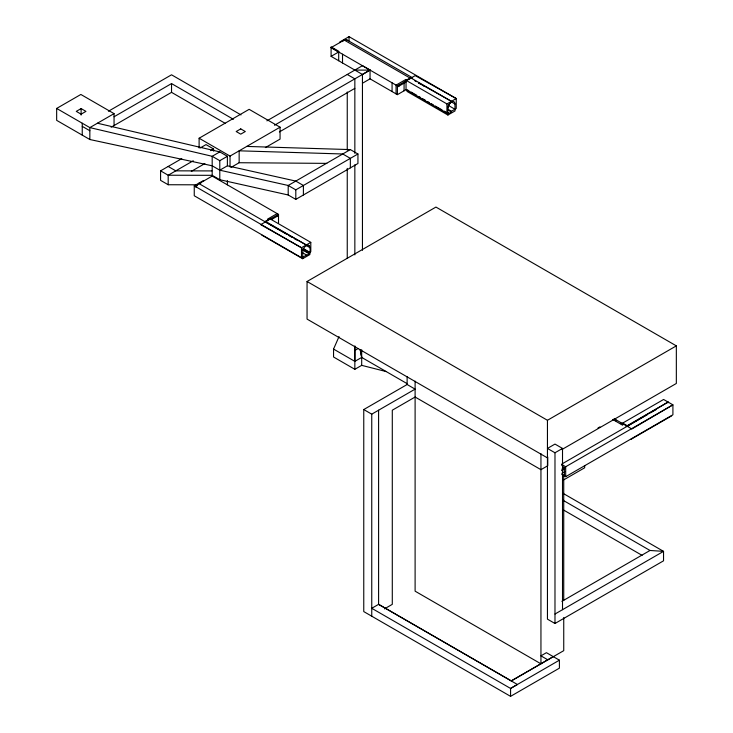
<?xml version="1.0" encoding="UTF-8"?>
<svg xmlns="http://www.w3.org/2000/svg" width="733" height="733" viewBox="0 0 733 733"><rect width="100%" height="100%" fill="white"/><g stroke="black" fill="none" stroke-linecap="round" stroke-linejoin="round"><path stroke-width="1.1" d="M339.031 336.575L333.552 349.082L354.845 361.369L354.882 345.894M261.782 235.101L302.683 258.712L302.775 251.648A4.966 2.868 -60 0 1 306.293 245.564L306.293 244.959L265.392 221.339L265.392 221.952L306.293 244.959M447.918 108.026L448.944 104.562L451.436 101.942A4.966 2.868 -60 0 1 454.946 103.967L455.037 110.93L447.918 115.035C447.671 110.71 446.983 104.608 451.436 101.942L451.436 101.337L410.526 77.716L406.036 80.318L406.036 89.673L446.938 113.285L447.918 112.717M625.441 425.809A4.966 2.868 60 0 1 627.191 426.285L668.102 402.06L668.102 402.664L667.186 402.28L668.102 402.664M354.891 350.401L357.841 348.697M378.594 410.205L378.594 604.349L517.416 684.494L510.571 688.443L371.75 608.298L378.594 604.349L511.277 680.884L553.268 656.631M559.407 660.176L510.571 688.443L510.571 696.35L559.407 668.148L559.407 660.176L546.424 652.682L540.945 655.843L547.789 659.801M197.525 184.808L168.187 184.743L160.582 180.355L160.582 170.844L168.187 175.233L212.185 175.324L219.79 179.713L288.197 194.987L295.802 199.376L357.942 163.496L357.942 153.985L295.802 189.856L288.197 185.476L219.79 170.193L212.185 165.805L89.847 139.517L56.661 120.349L56.661 108.438L80.859 94.465L114.055 113.624L114.055 125.535M81.116 108.585L76.269 111.379L81.116 114.174L85.953 111.379L81.116 108.585L81.116 115.081M108.429 111.233L171.531 74.803L241.01 114.916M114.055 113.624L89.847 127.606L56.661 108.438M114.055 116.767L171.531 83.58L233.396 119.296M111.123 127.23L171.531 92.349L225.544 123.538M447.496 108.997L451.436 111.269L456.247 108.493L456.247 98.552L349.027 36.65L339.718 42.028L339.718 42.633M409.619 78.99A4.966 2.868 -60 0 1 410.526 78.321L344.208 40.04L331.096 47.608L397.414 85.898L406.036 80.923M406.036 89.673L397.414 94.649L370.046 78.852L370.046 70.075L362.45 74.464L331.096 56.359L338.747 51.942M199.11 147.974L199.11 138.225L249.138 109.336L280.061 127.194L280.061 139.105L265.364 147.59M160.582 170.844L181.766 158.612M200.191 147.974L206.01 144.612L213.615 149.001L213.615 151.117M193.246 160.765L168.187 175.233L168.187 184.743M210.701 150.677L213.615 149.001M266.894 120.853L362.45 65.686L370.046 70.075L274.49 125.242M219.79 170.193L227.386 165.805L227.386 156.294L219.79 151.905L212.185 156.294L89.847 127.606L89.847 139.517M191.304 171.394L204.883 163.551M278.513 223.125L278.513 214.375L212.185 176.085L212.185 156.294L219.79 160.683L227.386 156.294M199.11 138.225L230.034 156.083L280.061 127.194M362.45 83.241L370.046 78.852M279.392 131.931L354.845 88.363M303.407 249.742L309.317 253.151L309.317 253.884L301.474 257.677L194.254 195.766L194.254 185.834L203.563 180.455L203.563 181.06M199.074 183.058L199.074 183.662L212.185 176.085M230.941 167.463L239.15 162.726L326.808 163.377M397.414 87.007L406.036 82.032M357.942 153.985L350.347 149.596L288.197 185.476L288.197 194.987M406.036 80.318L446.938 103.93L456.247 98.552L415.199 75.627L407.017 80.355L405.67 79.576L396.067 85.12L396.067 93.87M451.436 111.269L451.436 112.012L448.413 113.752L448.413 113.01L447.918 113.294L444.024 111.05M277.166 213.596L267.554 219.14L268.901 219.918L260.719 224.646L301.474 247.736L310.792 242.366L310.792 251.721L309.812 252.28L302.995 248.35M265.392 221.339L269.881 218.746L310.792 242.366M278.513 214.375L269.881 219.35L269.881 218.746M278.513 215.484L271.842 219.332L271.842 218.223M309.317 253.151L309.812 252.867L302.995 248.927M302.683 258.712L309.812 254.598C309.967 252.555 311.424 243.109 306.293 245.564L308.776 245.317L309.812 247.589L305.908 245.344M547.45 457.887L307.054 319.093L307.054 281.49L435.943 207.072L676.339 345.866L676.339 383.469L561.872 449.558M354.845 361.369L361.69 357.42L406.852 383.487M333.552 349.082L333.552 357.008L354.845 369.304L361.69 365.355L386.199 371.567M363.76 409.545L407.127 384.513L415.107 389.131L371.75 414.163L363.76 409.545L363.76 611.588L510.571 696.35M307.054 281.49L547.45 420.284L676.339 345.866M562.513 448.431L554.982 444.079L547.45 448.431L554.982 452.774L562.513 448.431L562.513 609.691M597.981 428.008L599.933 426.872M622.702 424.792L622.702 423.078L663.603 399.467L672.912 404.845L672.912 414.777L565.693 476.679L561.753 474.407M623.682 424.251L622.335 425.03L612.733 419.487M622.702 423.078L627.191 425.681L668.102 402.06M561.863 463.998L647.651 414.475M650.565 412.789L656.411 409.417M562.284 468.451L564.254 467.315M561.835 464.52L565.693 466.747L672.912 404.845L631.864 428.979L614.08 418.708M562.312 469.019L564.291 467.874M561.79 469.89L563.759 468.754M561.79 470.623L564.74 468.918M561.863 473.335L564.813 471.631M630.801 439.434L671.703 415.822M562.889 480.353L584.677 467.773L584.677 465.611M384.468 608.866L392.292 604.349L392.292 410.205L415.107 397.029L540.945 469.679L547.762 465.748L547.762 456.998M561.909 601.335L650.006 550.474L663.539 551.363L663.539 560.818L554.982 623.499L547.45 619.147L547.45 420.284M554.982 614.034L663.539 551.363L562.88 493.245M511.277 680.939L563.741 650.657L563.741 617.534M354.845 70.102L370.046 70.102M211.892 170.917L175.783 170.844L168.187 166.455M246.746 146.426L350.347 149.596M227.386 165.805L295.802 181.088L303.398 185.476L303.398 194.987M97.443 123.217L219.79 151.905M414.521 80.566L416.518 81.693M418.506 82.811L451.436 101.337M346.7 39.793L412.606 77.845M418.323 82.82L420.266 83.947M422.217 85.074L424.16 86.201M451.015 101.695L454.946 103.967M448.129 105.305L454.946 109.244M447.496 109.739L451.436 112.012M408.959 90.81L407.017 89.683L407.017 91.423L447.918 115.035M410.911 91.937L416.756 95.308M418.699 96.426L420.65 97.553M422.593 98.68L425.516 100.366M427.467 101.493L429.419 102.611M431.361 103.738L433.313 104.865M435.255 105.992L442.072 109.923M331.096 47.581L338.692 51.97M347.25 74.464L354.845 78.852L354.845 153.38M199.074 183.662L286.814 234.322M288.765 235.44L291.688 237.126M294.602 238.821L296.553 239.938M194.254 185.834L301.474 247.736L301.474 257.677M302.427 249.907L309.317 253.884M302.363 252.619L306.293 254.892M82.243 126.351L89.847 130.74M562.834 500.144L650.006 550.474M562.834 509.609L642.081 555.357M627.191 425.681L627.191 426.285M620.741 422.556L620.741 423.665M615.839 419.725L615.839 420.834M565.693 466.747L565.693 476.679M564.392 475.928L564.392 470.659A4.966 2.868 60 0 0 561.79 465.235M563.741 474.792L563.741 600.409M554.982 452.774L554.982 623.499M540.945 453.672L540.945 663.823L415.107 591.174L415.107 381.114M446.938 103.93L446.938 113.285M410.526 77.716L410.526 78.321M407.127 376.496L407.127 384.513M404.075 82.05L404.075 90.8M399.173 84.881L399.173 85.99M397.414 85.898L397.414 94.649M392.073 82.82L392.073 91.57M371.75 414.163L371.75 616.206M362.45 74.464L362.45 250.31M361.69 349.742L361.69 365.355M354.845 164.788L354.845 254.91M354.845 346.828L354.845 369.304M350.347 167.884L350.347 158.365L342.751 153.985L239.15 150.815L239.15 162.726M349.027 36.65L349.027 41.066M347.25 91.964L347.25 150.137M347.25 168.388L347.25 258.511M344.208 39.426L344.208 40.04M342.522 54.205L342.522 62.956M338.692 60.747L338.692 51.237L331.096 46.848L331.096 56.359M295.802 189.856L295.802 199.376M276.753 215.392L276.753 216.501M230.034 156.083L230.034 166.913M227.386 180.602L227.386 184.835M219.79 160.683L219.79 180.474M171.531 83.58L171.531 92.349M82.243 123.217L82.243 135.129M265.392 221.952A4.966 2.868 -60 0 1 266.299 221.558M196.023 187.446A4.966 2.868 -60 0 1 200.824 183.186M342.458 41.598A4.966 2.868 -60 0 1 347.25 40.306M240.745 128.889L236.182 131.528L240.745 134.157L245.308 131.528L240.745 128.889M361.69 357.42L360.224 349.751L361.69 357.42"/></g></svg>
